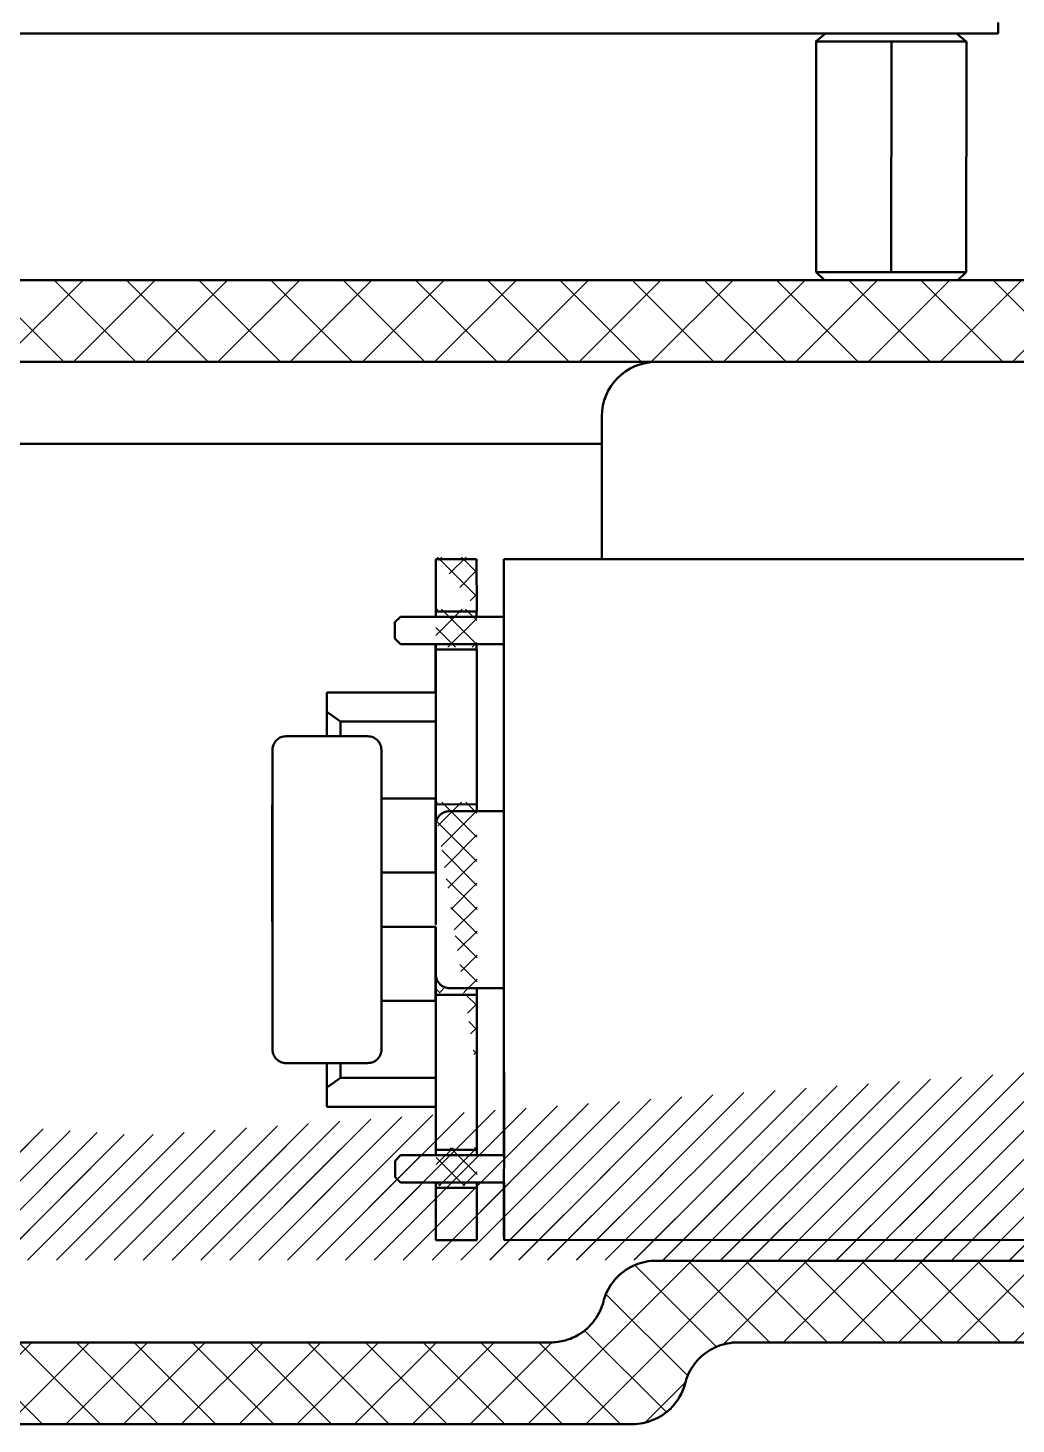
# Model space of a CAD drawing. Header units: inches. Extents: x -14 to 5184, y -66 to 1689.
# Drawn here: x 2400.2 to 2436.5, y 1582 to 1633.3 of the extents above; entities that cross this region are included whole.
import ezdxf

# ---------------------------------------------------------------- set-up
doc = ezdxf.new("R2010")
doc.units = ezdxf.units.IN
doc.header["$MEASUREMENT"] = 0
for name, color, linetype, lineweight in [('Видимые тонкие (ГОСТ)', 7, 'Continuous', 25), ('Видимый контур (ГОСТ)', 7, 'Continuous', 50), ('Штриховка (ГОСТ)', 7, 'Continuous', 18)]:
    doc.layers.add(name, color=color, linetype=linetype, lineweight=lineweight)
pattern_1 = [(45, (-1048.119866882202, 862.4825848586482), (-0.5303300858899106, 0.5303300858899107), [])]

msp = doc.modelspace()

# ---------------------------------------------------------------- hatches: boundary and pattern name
at = {"layer": 'Штриховка (ГОСТ)', "ltscale": 0.5}
h = msp.add_hatch(dxfattribs=at)
h.set_pattern_fill('ANSI37', color=256, scale=15)
h.set_pattern_definition([(45, (-1048.119866882202, 862.4825848586482), (-1.325825214724776, 1.325825214724777), []), (135, (-1048.119866882202, 862.4825848586482), (-1.325825214724777, -1.325825214724776), [])])
edge = h.paths.add_edge_path()
edge.add_spline(control_points=[(2357.506749585687, 1621.035244605439), (2357.337710124725, 1621.354004072623), (2356.836944060973, 1622.324411811387), (2357.387059346492, 1623.347350964575), (2357.756994161747, 1624.035244605439)], knot_values=[0, 0, 0, 0, 1.040530692660651, 3.176880592228718, 3.176880592228718, 3.176880592228718, 3.176880592228718], degree=3, periodic=0)
edge.add_line((2357.756994161747, 1624.035244605439), (2356.150728273553, 1624.035244605439))
edge.add_line((2356.150728273553, 1624.035244605439), (2342.248532685499, 1624.035244605439))
edge.add_line((2342.248532685499, 1624.035244605439), (2342.248532685499, 1635.535244605439))
edge.add_line((2342.248532685499, 1635.535244605439), (2339.430384222367, 1635.535244605439))
edge.add_line((2339.430384222367, 1635.535244605439), (2339.430384222367, 1634.590119064977))
edge.add_line((2339.430384222367, 1634.590119064977), (2339.248532681663, 1634.590119064977))
edge.add_line((2339.248532681663, 1634.590119064977), (2339.248532681663, 1621.035244605439))
edge.add_line((2339.248532681663, 1621.035244605439), (2339.568058954058, 1621.035244605439))
edge.add_ellipse((2340.008557108339, 1618.06772597471), major_axis=(0.5082774974026094, 2.956667319169232), ratio=0.9999873529838555, start_angle=9.80763644695179, end_angle=18.197853040936195, ccw=False)
edge.add_line((2340.005771426528, 1621.067761522012), (2349.755812959767, 1621.076856314626))
edge.add_line((2349.755812959767, 1621.076856314626), (2356.150728273553, 1621.035244605439))
edge.add_line((2356.150728273553, 1621.035244605439), (2357.506749585687, 1621.035244605439))
edge = h.paths.add_edge_path()
edge.add_line((2469.248532847884, 1659.020317975509), (2466.248532844048, 1659.020317975509))
edge.add_line((2466.248532844048, 1659.020317975509), (2466.248532844048, 1624.035244605439))
edge.add_line((2466.248532844048, 1624.035244605439), (2367.741741727514, 1624.035244605439))
edge.add_line((2367.741741727514, 1624.035244605439), (2365.736973546491, 1624.035244605439))
edge.add_spline(control_points=[(2365.736973546491, 1624.035244605439), (2365.805009210957, 1623.908732314603), (2365.873044875423, 1623.782220023767), (2365.938124359402, 1623.655855506362)], knot_values=[0, 0, 0, 0, 0.3929016111880795, 0.3929016111880795, 0.3929016111880795, 0.3929016111880795], degree=3, periodic=0)
edge.add_spline(control_points=[(2365.938124359402, 1623.655855506362), (2366.035743585232, 1623.466308730523), (2366.126711404987, 1623.277094444901), (2366.201050709564, 1623.088711384824)], knot_values=[0.3929016111880795, 0.3929016111880795, 0.3929016111880795, 0.3929016111880795, 0.9822540271363922, 0.9822540271363922, 0.9822540271363922, 0.9822540271363922], degree=3, periodic=0)
edge.add_spline(control_points=[(2366.271812553552, 1622.893540700577), (2366.25049020804, 1622.958484375806), (2366.226765280011, 1623.023548151233), (2366.201050709564, 1623.088711384824)], knot_values=[0.9822540271363922, 0.9822540271363922, 0.9822540271363922, 0.9822540271363922, 1.186115824117341, 1.186115824117341, 1.186115824117341, 1.186115824117341], degree=3, periodic=0)
edge.add_spline(control_points=[(2366.271812553552, 1622.893540700577), (2366.29158463585, 1622.833318822514), (2366.309290799677, 1622.7732002155), (2366.324601784738, 1622.713201338585)], knot_values=[1.186115824117341, 1.186115824117341, 1.186115824117341, 1.186115824117341, 1.375155638022977, 1.375155638022977, 1.375155638022977, 1.375155638022977], degree=3, periodic=0)
edge.add_spline(control_points=[(2366.324601784738, 1622.713201338585), (2366.339139860647, 1622.656231246622), (2366.351518474728, 1622.59936910175), (2366.361455755748, 1622.542628994137)], knot_values=[1.375155638022977, 1.375155638022977, 1.375155638022977, 1.375155638022977, 1.554652590908515, 1.554652590908515, 1.554652590908515, 1.554652590908515], degree=3, periodic=0)
edge.add_spline(control_points=[(2366.377495225601, 1622.433556818357), (2366.373203605368, 1622.469861479499), (2366.367832290885, 1622.506220112353), (2366.361455755748, 1622.542628994137)], knot_values=[1.554652590908514, 1.554652590908514, 1.554652590908514, 1.554652590908514, 1.66983184616521, 1.66983184616521, 1.66983184616521, 1.66983184616521], degree=3, periodic=0)
edge.add_spline(control_points=[(2366.386076800317, 1622.340738141181), (2366.384033316961, 1622.371636858), (2366.381157367148, 1622.402577188118), (2366.377495225601, 1622.433556818357)], knot_values=[1.66983184616521, 1.66983184616521, 1.66983184616521, 1.66983184616521, 1.768117042249244, 1.768117042249244, 1.768117042249244, 1.768117042249244], degree=3, periodic=0)
edge.add_spline(control_points=[(2366.389662359513, 1622.24828161814), (2366.389328352373, 1622.27905741056), (2366.388117797302, 1622.309877019822), (2366.386076800317, 1622.340738141181)], knot_values=[1.768117042249243, 1.768117042249243, 1.768117042249243, 1.768117042249243, 1.86628265158281, 1.86628265158281, 1.86628265158281, 1.86628265158281], degree=3, periodic=0)
edge.add_spline(control_points=[(2366.387991427218, 1622.156146578848), (2366.389454516021, 1622.186812963953), (2366.389996154101, 1622.2175254105), (2366.389662359513, 1622.24828161814)], knot_values=[1.86628265158281, 1.86628265158281, 1.86628265158281, 1.86628265158281, 1.964385791303401, 1.964385791303401, 1.964385791303401, 1.964385791303401], degree=3, periodic=0)
edge.add_spline(control_points=[(2366.380766707514, 1622.064059303595), (2366.384131906045, 1622.094707225603), (2366.386524691607, 1622.125403756552), (2366.387991427218, 1622.156146578848)], knot_values=[1.964385791303401, 1.964385791303401, 1.964385791303401, 1.964385791303401, 2.062733457020901, 2.062733457020901, 2.062733457020901, 2.062733457020901], degree=3, periodic=0)
edge.add_spline(control_points=[(2366.368085130683, 1621.974417656439), (2366.369293655174, 1621.981382221183), (2366.374250866776, 1622.011226274155), (2366.378247746412, 1622.041118332162), (2366.380766707514, 1622.064059303595)], knot_values=[2.062733457020902, 2.062733457020902, 2.062733457020902, 2.062733457020902, 2.085153164643735, 2.158769607190901, 2.158769607190901, 2.158769607190901, 2.158769607190901], degree=3, periodic=0)
edge.add_spline(control_points=[(2366.348921366532, 1621.881249966853), (2366.356267757012, 1621.91225888056), (2366.362687672847, 1621.94331283), (2366.368085130683, 1621.974417656439)], knot_values=[2.158769607190901, 2.158769607190901, 2.158769607190901, 2.158769607190901, 2.25889949901782, 2.25889949901782, 2.25889949901782, 2.25889949901782], degree=3, periodic=0)
edge.add_spline(control_points=[(2366.348921366532, 1621.881249966853), (2366.339841218576, 1621.84292291016), (2366.329345696105, 1621.804664654518), (2366.317616038542, 1621.76646417023)], knot_values=[2.25889949901782, 2.25889949901782, 2.25889949901782, 2.25889949901782, 2.382660172384245, 2.382660172384245, 2.382660172384245, 2.382660172384245], degree=3, periodic=0)
edge.add_spline(control_points=[(2366.317616038542, 1621.76646417023), (2366.30143474479, 1621.713765849379), (2366.282904799868, 1621.661177471724), (2366.262502016881, 1621.608670080679)], knot_values=[2.382660172384245, 2.382660172384245, 2.382660172384245, 2.382660172384245, 2.553390460109243, 2.553390460109243, 2.553390460109243, 2.553390460109243], degree=3, periodic=0)
edge.add_spline(control_points=[(2366.262502016881, 1621.608670080679), (2366.241584094787, 1621.554836958214), (2366.218697568119, 1621.501088963562), (2366.194355208272, 1621.447394890965)], knot_values=[2.553390460109243, 2.553390460109243, 2.553390460109243, 2.553390460109243, 2.728431426814761, 2.728431426814761, 2.728431426814761, 2.728431426814761], degree=3, periodic=0)
edge.add_spline(control_points=[(2366.194355208272, 1621.447394890965), (2366.164178341961, 1621.380831137053), (2366.131764122529, 1621.314350251618), (2366.098089468112, 1621.247892782294)], knot_values=[2.728431426814761, 2.728431426814761, 2.728431426814761, 2.728431426814761, 2.945427144756274, 2.945427144756274, 2.945427144756274, 2.945427144756274], degree=3, periodic=0)
edge.add_spline(control_points=[(2366.098089468112, 1621.247892782294), (2366.062171179351, 1621.17700746469), (2366.024818902879, 1621.106148787425), (2365.987218122552, 1621.035244605439)], knot_values=[2.945427144756274, 2.945427144756274, 2.945427144756274, 2.945427144756274, 3.17688059222871, 3.17688059222871, 3.17688059222871, 3.17688059222871], degree=3, periodic=0)
edge.add_line((2365.987218122552, 1621.035244605439), (2367.741741727514, 1621.035244605439))
edge.add_line((2367.741741727514, 1621.035244605439), (2438.957176788647, 1621.035244605439))
edge.add_line((2438.957176788647, 1621.035244605439), (2438.957174500151, 1621.046621836888))
edge.add_line((2438.957174500151, 1621.046621836888), (2448.707225455836, 1621.048568725724))
edge.add_line((2448.707225455836, 1621.048568725724), (2458.707160267601, 1621.042082267402))
edge.add_line((2458.707160267601, 1621.042082267402), (2458.707158522659, 1621.050565510986))
edge.add_line((2458.707158522659, 1621.050565510985), (2468.457182159757, 1621.052512394366))
edge.add_line((2468.457182159757, 1621.052512394366), (2469.248532847884, 1621.035244605439))
edge.add_line((2469.248532847884, 1621.035244605439), (2469.248532847884, 1659.020317975508))
h = msp.add_hatch(dxfattribs=at)
h.set_pattern_fill('ANSI37', color=256, scale=5)
h.set_pattern_definition([(45, (-1024.773756077316, 862.4872808585219), (-0.4419417382415922, 0.4419417382415922), []), (135, (-1024.773756077316, 862.4872808585219), (-0.4419417382415922, -0.4419417382415922), [])])
h.paths.add_polyline_path([(2416.678747923124, 1592.185304094623), (2415.178748018688, 1592.18391196329), (2415.173467282463, 1597.870992349597), (2416.673467200122, 1597.872370241102)], flags=17)
h.paths.add_polyline_path([(2415.180047987758, 1590.783912363268), (2416.680047892194, 1590.785304494601), (2416.681824295951, 1588.872209325136), (2415.181824388276, 1588.87082068175)], flags=17)
h.paths.add_polyline_path([(2416.666967780769, 1604.871909462412), (2415.166967890842, 1604.870501705292), (2415.161687113246, 1610.557626647234), (2416.661687017681, 1610.559018778567)], flags=17)
edge = h.paths.add_edge_path()
edge.add_line((2415.158610785029, 1613.870673373139), (2416.65861068494, 1613.872070378378))
edge.add_ellipse((2416.670251780853, 1601.372139883597), major_axis=(-0.01160686501141736, 12.49999461122635), ratio=0.0008566953907479733, start_angle=359.99999999961153, end_angle=360.1834677728962, ccw=False)
edge.add_line((2416.658644915841, 1613.872134494824), (2415.158646112939, 1613.870741671533))
edge.add_ellipse((2415.170252977949, 1601.370747062354), major_axis=(-0.0116068650095163, 12.49999460917901), ratio=0.0008566953907479733, start_angle=0, end_angle=0.1893579979897818)
edge = h.paths.add_edge_path()
edge.add_line((2416.679430367385, 1594.827380752835), (2416.679229856089, 1597.654283226051))
edge.add_ellipse((2415.170252977952, 1601.370747058661), major_axis=(0.01160686500989223, -12.49999460957985), ratio=0.0008566953907479732, start_angle=359.8105876299181, end_angle=359.9999456275045)
edge.add_line((2415.181859842962, 1588.870752449081), (2416.681858645864, 1588.872145272371))
edge.add_line((2416.661883485473, 1611.958078353008), (2415.161884682571, 1611.956685529718))
edge.add_line((2415.160387144175, 1611.957626247256), (2415.158610785029, 1613.870673373139))
edge.add_line((2416.65861068494, 1613.872070378378), (2416.660387048611, 1611.959018378589))
edge.add_ellipse((2415.170252977949, 1601.370747062354), major_axis=(-0.0116068650095163, 12.49999460917901), ratio=0.0008566953907479733, start_angle=0, end_angle=0.1893579979897818)
h = msp.add_hatch(dxfattribs=at)
h.set_pattern_fill('ANSI31', color=256, scale=6)
h.set_pattern_definition(pattern_1)
edge = h.paths.add_edge_path()
edge.add_line((2337.036413300516, 1588.06546617273), (2337.02773071101, 1597.416166980091))
edge.add_line((2337.02773071101, 1597.416166980091), (2340.027730571828, 1597.418895299354))
edge.add_line((2340.034788123512, 1589.818276361514), (2340.027823448608, 1597.318871800574))
edge.add_line((2340.027730571828, 1597.418895299354), (2340.036413123766, 1588.068234950886))
edge.add_line((2337.036489183955, 1588.065172294996), (2340.036486789759, 1588.067957941576))
edge.add_line((2471.461940029813, 1597.403286213755), (2471.46382077485, 1588.053183315275))
edge.add_line((2468.461939255531, 1597.402664000536), (2471.461940029813, 1597.403286213755))
edge.add_line((2468.46195937087, 1597.302660819619), (2468.463467989535, 1589.802580015971))
edge.add_ellipse((2468.461131243786, 1601.30253660329), major_axis=(0.002665197538726685, -13.24999973195185), ratio=0.0007477733735077997, start_angle=337.9436503336947, end_angle=360.136266251267)
edge.add_spline(control_points=[(2468.426605481813, 1589.533368159992), (2468.403973549364, 1589.452338550891), (2468.37050079906, 1589.37288198264), (2468.278903291826, 1589.215351090801), (2468.216715718816, 1589.137419608634), (2468.067607894569, 1588.998421102588), (2467.977073898161, 1588.937767779956), (2467.7839746331, 1588.849162258237), (2467.679013197903, 1588.820088653525), (2467.537019439191, 1588.804372416563), (2467.500305216204, 1588.802343083152), (2467.463645880899, 1588.802335709237)], knot_values=[0, 0, 0, 0, 0.02541620871040091, 0.02541620871040091, 0.0546992163748594, 0.0546992163748594, 0.08657829518112778, 0.08657829518112778, 0.1184399716933586, 0.1184399716933586, 0.1294381791355693, 0.1294381791355693, 0.1294381791355693, 0.1294381791355693], degree=3, periodic=0)
edge.add_line((2471.463795541887, 1588.053140312121), (2468.463796441325, 1588.052536871338))
h = msp.add_hatch(dxfattribs=at)
h.set_pattern_fill('ANSI31', color=256, scale=6)
h.set_pattern_definition(pattern_1)
edge = h.paths.add_edge_path()
edge.add_line((2471.459182084989, 1588.06546617273), (2471.467864674495, 1597.416166980091))
edge.add_line((2471.467864674495, 1597.416166980091), (2468.467864813677, 1597.418895299354))
edge.add_line((2468.460807261993, 1589.818276361514), (2468.467771936897, 1597.318871800574))
edge.add_line((2468.467864813677, 1597.418895299354), (2468.459182261739, 1588.068234950886))
edge.add_line((2471.45910620155, 1588.065172294996), (2468.459108595746, 1588.067957941576))
edge.add_line((2337.033655355692, 1597.403286213755), (2337.031774610655, 1588.053183315275))
edge.add_line((2340.033656129974, 1597.402664000536), (2337.033655355692, 1597.403286213755))
edge.add_line((2340.033636014635, 1597.302660819619), (2340.03212739597, 1589.802580015971))
edge.add_ellipse((2340.034464141719, 1601.30253660329), major_axis=(-0.002665197538726685, -13.24999973195185), ratio=0.0007477733735077997, start_angle=-0.13626625126698855, end_angle=22.056349666305323, ccw=False)
edge.add_spline(control_points=[(2340.068989903692, 1589.533368159992), (2340.091621836141, 1589.452338550891), (2340.125094586445, 1589.37288198264), (2340.216692093679, 1589.215351090801), (2340.27887966669, 1589.137419608634), (2340.427987490936, 1588.998421102588), (2340.518521487344, 1588.937767779956), (2340.711620752405, 1588.849162258237), (2340.816582187602, 1588.820088653525), (2340.958575946314, 1588.804372416563), (2340.995290169301, 1588.802343083152), (2341.031949504606, 1588.802335709237)], knot_values=[0, 0, 0, 0, 0.02541620871040091, 0.02541620871040091, 0.0546992163748594, 0.0546992163748594, 0.08657829518112778, 0.08657829518112778, 0.1184399716933586, 0.1184399716933586, 0.1294381791355693, 0.1294381791355693, 0.1294381791355693, 0.1294381791355693], degree=3, periodic=0)
edge.add_line((2337.031799843619, 1588.053140312121), (2340.031798944181, 1588.052536871338))
at = {"layer": 'Штриховка (ГОСТ)'}
h = msp.add_hatch(dxfattribs=at)
h.set_pattern_fill('ANSI37', color=256, scale=12, style=0, double=1)
h.set_pattern_definition([(45, (-1048.119866882202, 862.4825848586482), (-1.060660171779821, 1.060660171779821), []), (135, (-1048.119866882202, 862.4825848586482), (-1.060660171779821, -1.060660171779821), [])])
edge = h.paths.add_edge_path()
edge.add_spline(control_points=[(2387.186491879166, 1586.535247875437), (2387.231499748839, 1586.360932800886), (2387.299838936505, 1586.193490273022), (2387.479471752895, 1585.881436017178), (2387.589945703069, 1585.738248212042), (2387.903435848428, 1585.428845224879), (2388.122751752287, 1585.283859051712), (2388.604614309647, 1585.086114636419), (2388.862554092045, 1585.035246938173), (2389.122983724679, 1585.035246938196)], knot_values=[-0.2642768652577832, -0.2642768652577832, -0.2642768652577832, -0.2642768652577832, -0.2102673215575993, -0.2102673215575993, -0.1562577806782185, -0.1562577806782185, -0.07812888978880389, -0.07812888978880389, 0, 0, 0, 0], degree=3, periodic=0)
edge.add_line((2389.122983724679, 1585.035246938196), (2419.377016275326, 1585.035246938173))
edge.add_spline(control_points=[(2419.377016275326, 1585.035246938173), (2419.557048062881, 1585.035246938173), (2419.736258353294, 1585.059555523044), (2420.083311707464, 1585.155470841134), (2420.249571143327, 1585.226639906584), (2420.627521720377, 1585.452824864733), (2420.82273287491, 1585.628930133434), (2421.134663544346, 1586.04605562596), (2421.248400825592, 1586.283087906383), (2421.313508120834, 1586.535247875437)], knot_values=[-0.264276865797702, -0.264276865797702, -0.264276865797702, -0.264276865797702, -0.2102673294062488, -0.2102673294062488, -0.1562577926872756, -0.1562577926872756, -0.07812889919776143, -0.07812889919776143, 0, 0, 0, 0], degree=3, periodic=0)
edge.add_spline(control_points=[(2421.313508120834, 1586.535247875437), (2421.337590897065, 1586.628520251239), (2421.368208380702, 1586.7184537444), (2421.496697616324, 1587.028654253569), (2421.661253378264, 1587.274929410971), (2422.010319630707, 1587.623995732124), (2422.256594707666, 1587.788551519142), (2422.71267169653, 1587.977464831484), (2423.003172926368, 1588.035249134051), (2423.25, 1588.035249134051)], knot_values=[0.3435612757526625, 0.3435612757526625, 0.3435612757526625, 0.3435612757526625, 0.3702407085215967, 0.3702407085215967, 0.4442888566842439, 0.4442888566842439, 0.5183369916086891, 0.5183369916086891, 0.5923851136984045, 0.5923851136984045, 0.5923851136984045, 0.5923851136984045], degree=3, periodic=0)
edge.add_line((2423.25, 1588.035249134051), (2469.25, 1588.035249134051))
edge.add_line((2469.25, 1588.035249134051), (2469.25, 1585.035248298))
edge.add_line((2469.25, 1585.035248297999), (2426.25, 1585.035248297999))
edge.add_spline(control_points=[(2426.25, 1585.035248297999), (2426.003172918281, 1585.035248297999), (2425.712671677938, 1584.977463998508), (2425.256594682819, 1584.788550696359), (2425.010319605678, 1584.623994923024), (2424.66125336056, 1584.274928631746), (2424.496697603784, 1584.028653499897), (2424.368208840187, 1583.718454147455), (2424.337591726803, 1583.628522008081), (2424.313509108566, 1583.535251013337)], knot_values=[0.5923850901239238, 0.5923850901239238, 0.5923850901239238, 0.5923850901239238, 0.6664332146396063, 0.6664332146396063, 0.7404813477014032, 0.7404813477014032, 0.8145294898352419, 0.8145294898352419, 0.8412085538394511, 0.8412085538394511, 0.8412085538394511, 0.8412085538394511], degree=3, periodic=0)
edge.add_spline(control_points=[(2424.313509108566, 1583.535251013337), (2424.268501058124, 1583.360936676128), (2424.200161875763, 1583.193494878203), (2424.020529413806, 1582.881441958646), (2423.910055804433, 1582.738254743452), (2423.596566130736, 1582.428852222919), (2423.377250224195, 1582.283866048497), (2422.895387661973, 1582.08612163168), (2422.637447877125, 1582.035253932884), (2422.377018242188, 1582.035253932884)], knot_values=[-0.264276466283042, -0.264276466283042, -0.264276466283042, -0.264276466283042, -0.2102671231985312, -0.2102671231985312, -0.1562577821830993, -0.1562577821830993, -0.07812889048123738, -0.07812889048123738, 0, 0, 0, 0], degree=3, periodic=0)
edge.add_line((2422.377018242188, 1582.035253932884), (2386.122981757812, 1582.035253932884))
edge.add_spline(control_points=[(2386.122981757812, 1582.035253932884), (2385.942950637301, 1582.035253932884), (2385.763741004727, 1582.059562337454), (2385.41668884056, 1582.155476953556), (2385.250429919534, 1582.226645503827), (2384.872479459759, 1582.452829365976), (2384.677267950488, 1582.62893424702), (2384.365336445387, 1583.046059119814), (2384.251598690169, 1583.283091173659), (2384.186490891434, 1583.535251013337)], knot_values=[-0.2642764667675688, -0.2642764667675688, -0.2642764667675688, -0.2642764667675688, -0.2102671305059065, -0.2102671305059065, -0.1562577938961731, -0.1562577938961731, -0.07812889937950741, -0.07812889937950741, 0, 0, 0, 0], degree=3, periodic=0)
edge.add_spline(control_points=[(2384.186490891434, 1583.535251013337), (2384.162408273197, 1583.628522008081), (2384.131791159813, 1583.718454147455), (2384.003302396216, 1584.028653499897), (2383.83874663944, 1584.274928631746), (2383.489680394322, 1584.623994923024), (2383.243405317181, 1584.788550696359), (2382.787328322062, 1584.977463998508), (2382.496827081719, 1585.035248298), (2382.25, 1585.035248298)], knot_values=[0.3435616264083963, 0.3435616264083963, 0.3435616264083963, 0.3435616264083963, 0.3702406904126057, 0.3702406904126057, 0.4442888325464448, 0.4442888325464448, 0.518336965608242, 0.518336965608242, 0.592385090123924, 0.592385090123924, 0.592385090123924, 0.592385090123924], degree=3, periodic=0)
edge.add_line((2382.25, 1585.035248298), (2339.25, 1585.035248298))
edge.add_line((2339.25, 1585.035248298), (2339.25, 1588.035249134051))
edge.add_line((2339.25, 1588.035249134051), (2385.25, 1588.035249134051))
edge.add_spline(control_points=[(2385.25, 1588.035249134051), (2385.496827073633, 1588.035249134051), (2385.78732830347, 1587.977464831484), (2386.243405292334, 1587.788551519142), (2386.489680369294, 1587.623995732124), (2386.838746621737, 1587.274929410971), (2387.003302383677, 1587.028654253569), (2387.131791619298, 1586.7184537444), (2387.162409102935, 1586.628520251239), (2387.186491879166, 1586.535247875437)], knot_values=[0.5923851136984051, 0.5923851136984051, 0.5923851136984051, 0.5923851136984051, 0.6664332357881205, 0.6664332357881205, 0.7404813707125657, 0.7404813707125657, 0.8145295188752139, 0.8145295188752139, 0.8412089516441463, 0.8412089516441463, 0.8412089516441463, 0.8412089516441463], degree=3, periodic=0)

# ---------------------------------------------------------------- linework, layer by layer
at = {"layer": 'Видимые тонкие (ГОСТ)', "ltscale": 0.5}
msp.add_line((2429.462411047021, 1633.099321467019), (2434.27853366007, 1633.099321467019), dxfattribs=at)
at = {"layer": 'Видимый контур (ГОСТ)'}
for p, q in [((2435.800938228263, 1633.503531280287), (2435.800938228263, 1633.092051280287)), ((2435.800938228263, 1633.092051280287), (2372.800938228263, 1633.092051280287)), ((2429.462411047021, 1633.099321467019), (2429.116000885507, 1632.799321467019)), ((2434.624943821584, 1632.799321467019), (2434.27853366007, 1633.099321467019)), ((2434.624943821584, 1632.799321467019), (2429.124943821584, 1632.807066276847)), ((2429.125356028263, 1632.807423258302), (2429.125356028263, 1624.335244605439)), ((2431.887280123202, 1632.803176500604), (2431.875356028263, 1624.335244605439)), ((2434.637274670295, 1632.799304103369), (2434.625356028263, 1624.335244605439)), ((2429.124457197336, 1624.335244605439), (2431.874457197336, 1624.335244605439)), ((2429.124457197336, 1624.335244605439), (2429.424457197336, 1624.035244605439)), ((2434.624457197336, 1624.335244605439), (2431.874457197336, 1624.335244605439)), ((2434.624457197336, 1624.335244605439), (2434.324457197336, 1624.035244605439)), ((2367.741741727514, 1624.035244605439), (2466.248532844048, 1624.035244605439)), ((2431.874457197336, 1624.035244605439), (2429.424457197336, 1624.035244605439)), ((2431.874457197336, 1624.035244605439), (2434.324457197336, 1624.035244605439)), ((2469.248532847884, 1621.035244605439), (2367.741741727514, 1621.035244605439)), ((2421.25, 1619.035244605439), (2421.25, 1613.7930378586)), ((2389.25, 1618.035244605439), (2419.25, 1618.035244605439)), ((2421.25, 1618.035244605439), (2419.25, 1618.035244605439)), ((2415.15862664767, 1613.791812433043), (2416.658627036558, 1613.792114852005)), ((2415.159011469771, 1611.878673664154), (2415.15862664767, 1613.791812433043)), ((2416.658627036558, 1613.792114852005), (2416.659011858751, 1611.878975627692)), ((2417.658627295828, 1613.792316408731), (2446.726584028644, 1613.798155700641)), ((2417.659052347469, 1611.679176936072), (2417.658627295828, 1613.792316408731)), ((2446.726572614459, 1613.798165015159), (2426.317025802624, 1613.794059696289)), ((2415.157744853375, 1611.87830646042), (2415.159011469771, 1611.878673664155)), ((2415.157744853375, 1611.87830646042), (2416.657744403656, 1611.878608180812)), ((2415.1577850413, 1611.678673408518), (2415.157744853375, 1611.87830646042)), ((2416.659011858751, 1611.878975627692), (2415.159011469771, 1611.878673664154)), ((2416.659011858751, 1611.878975627692), (2416.657744403656, 1611.878608180812)), ((2416.657744403656, 1611.878608180812), (2416.657784591532, 1611.678975371888)), ((2413.658124918587, 1611.478091467011), (2413.857935050878, 1611.678088332905)), ((2413.658124918587, 1611.478091467011), (2413.659091539587, 1611.478371699323)), ((2413.658245703965, 1610.878091493247), (2413.658124918587, 1611.478091467011)), ((2413.659091539587, 1611.478371699323), (2413.859051362053, 1611.678411961775)), ((2413.65921222778, 1610.878371697383), (2413.659091539587, 1611.478371699323)), ((2413.859051362053, 1611.678411961775), (2413.857935050878, 1611.678088332905)), ((2413.859051362053, 1611.678411961775), (2417.659052347469, 1611.679176936072)), ((2413.65921222778, 1610.878371697383), (2413.658245703965, 1610.878091493247)), ((2413.658245703965, 1610.878091493247), (2413.858136359842, 1610.678088376631)), ((2413.859252509042, 1610.678411958542), (2413.65921222778, 1610.878371697383)), ((2417.658135220554, 1610.678852734957), (2413.858136359842, 1610.678088376631)), ((2413.858136359842, 1610.678088376631), (2413.859252509042, 1610.678411958542)), ((2417.659253494458, 1610.679176932839), (2413.859252509042, 1610.678411958542)), ((2415.158026685925, 1610.478306521636), (2415.157986415411, 1610.678349837555)), ((2415.159293075556, 1610.478673659628), (2415.158026685925, 1610.478306521636)), ((2415.159293075556, 1610.478673659628), (2416.659293464535, 1610.478975623167)), ((2415.160436971967, 1604.791805454025), (2415.159293075556, 1610.478673659628)), ((2416.657985965692, 1610.678651557947), (2416.6580261623, 1610.478975368047)), ((2416.659293464535, 1610.478975623167), (2416.660437360494, 1604.792109668883)), ((2417.659253494458, 1610.679176932839), (2417.658135220554, 1610.678852734957)), ((2417.660487906391, 1604.542311823489), (2417.659253494458, 1610.679176932839)), ((2411.156115081327, 1608.893466865145), (2411.155239649281, 1607.290998998747)), ((2415.156113882077, 1608.894271452856), (2411.156115081327, 1608.893466865145)), ((2411.15678615305, 1608.186513397052), (2411.156115081327, 1608.893466865145)), ((2415.156113882077, 1608.894271452856), (2415.157120489661, 1607.833841250717)), ((2411.15678615305, 1608.186513397052), (2411.156296931499, 1607.290999212909)), ((2411.657121539005, 1607.83313723647), (2411.15678615305, 1608.186513397052)), ((2411.656825423088, 1607.291100599793), (2411.657121539005, 1607.83313723647)), ((2415.157120489661, 1607.833841250717), (2411.657121539005, 1607.83313723647)), ((2415.157120489661, 1607.833841250717), (2415.15557497824, 1605.004801120943)), ((2409.659932678668, 1607.290696109867), (2412.659933455873, 1607.29130378902)), ((2409.162245733697, 1595.79062366566), (2409.160033122893, 1606.79059351142)), ((2413.160034159063, 1606.791404263994), (2413.161297410916, 1600.291461597405)), ((2415.15557497824, 1605.004801120943), (2413.16039360963, 1605.00439979622)), ((2416.660437360494, 1604.792109668883), (2415.160436971967, 1604.791805454025)), ((2415.660487388354, 1604.541906205929), (2417.660487906391, 1604.542311823489)), ((2415.160939844429, 1602.291780639163), (2415.16058783275, 1604.041802756653)), ((2413.160939328458, 1602.291364747409), (2415.160939844428, 1602.291780639163)), ((2415.161342124392, 1600.291850302401), (2413.161341602952, 1600.291461605993)), ((2413.161341602952, 1600.291461605993), (2413.162246772347, 1595.791422089408)), ((2415.16169413607, 1598.54182818491), (2415.161342124392, 1600.291850302401)), ((2417.661795359193, 1598.042324853276), (2415.661794839819, 1598.041925882675)), ((2417.663029771691, 1591.905456938862), (2417.661795359193, 1598.042324853276)), ((2415.157070456027, 1597.576032485488), (2413.161887884066, 1597.575631160523)), ((2415.157070456027, 1597.576032485488), (2415.159754742919, 1594.748218613119)), ((2415.161844996854, 1597.791825487539), (2416.661845386385, 1597.792124713802)), ((2415.162988893993, 1592.104953666945), (2415.161844996854, 1597.791825487539)), ((2416.661845386385, 1597.792124713802), (2416.662989282973, 1592.105255630483)), ((2412.662347216185, 1595.291321417342), (2409.662346437275, 1595.290722214253)), ((2411.157653315455, 1595.291020878342), (2411.159176375386, 1593.686523976742)), ((2411.158711055838, 1595.291021089609), (2411.159562753242, 1594.393784009185)), ((2411.659755792263, 1594.747514598871), (2411.659239776793, 1595.291121062369)), ((2411.159176375387, 1593.686523976742), (2411.159562753242, 1594.393784009185)), ((2411.159562753242, 1594.393784009185), (2411.659755792263, 1594.747514598871)), ((2415.159754742919, 1594.748218613119), (2411.659755792263, 1594.747514598871)), ((2415.159754742919, 1594.748218613119), (2415.159175176136, 1593.687328564453)), ((2415.159175176136, 1593.687328564453), (2411.159176375386, 1593.686523976742)), ((2413.66210554567, 1591.704372398341), (2413.861915677961, 1591.904369264235)), ((2413.663068963808, 1591.704651702114), (2413.863028786274, 1591.904691964565)), ((2413.863028786274, 1591.904691964565), (2413.861915677961, 1591.904369264235)), ((2413.863028786274, 1591.904691964565), (2417.663029771691, 1591.905456938862)), ((2415.161725480459, 1592.10458739175), (2415.162988893993, 1592.104953666945)), ((2415.161725480459, 1592.10458739175), (2416.66172503074, 1592.104889112142)), ((2415.16176566857, 1591.904953411954), (2415.161725480459, 1592.10458739175)), ((2416.662989282973, 1592.105255630483), (2415.162988893993, 1592.104953666945)), ((2416.662989282973, 1592.105255630483), (2416.66172503074, 1592.104889112142)), ((2416.66172503074, 1592.104889112142), (2416.661765218802, 1591.905255375323)), ((2413.66210554567, 1591.704372398341), (2413.663068963808, 1591.704651702114)), ((2413.662226331049, 1591.104372424576), (2413.66210554567, 1591.704372398341)), ((2413.663189652002, 1591.104651700174), (2413.663068963808, 1591.704651702114)), ((2413.663189652002, 1591.104651700174), (2413.662226331049, 1591.104372424576)), ((2413.662226331049, 1591.104372424576), (2413.862116986926, 1590.904369307961)), ((2413.863229933263, 1590.904691961332), (2413.663189652002, 1591.104651700174)), ((2417.662115847638, 1590.905133666286), (2413.862116986926, 1590.904369307961)), ((2413.862116986926, 1590.904369307961), (2413.863229933263, 1590.904691961332)), ((2417.663230918679, 1590.905456935629), (2413.863229933263, 1590.904691961332)), ((2415.162007313009, 1590.704587452966), (2415.161967042494, 1590.904630768885)), ((2416.661966592776, 1590.904932489276), (2416.662006789571, 1590.705255371483)), ((2417.663230918679, 1590.905456935629), (2417.662115847638, 1590.905133666286)), ((2417.663655969755, 1588.792320268034), (2417.663230918679, 1590.905456935629)), ((2415.163270499777, 1590.704953662419), (2415.162007313009, 1590.704587452966)), ((2415.163270499777, 1590.704953662419), (2416.663270888757, 1590.705255625957)), ((2415.163655321151, 1588.79181850852), (2415.163270499777, 1590.704953662419)), ((2416.663270888757, 1590.705255625957), (2416.663655710321, 1588.792119530679)), ((2416.663655710321, 1588.792119530679), (2415.163655321151, 1588.79181850852)), ((2446.731612699497, 1588.798174840018), (2417.663655969755, 1588.792320268034)), ((2446.73160128906, 1588.79816552091), (2426.322054477225, 1588.79406020204)), ((2423.25, 1588.035249134051), (2469.25, 1588.035249134051)), ((2389.122983724679, 1585.035246938196), (2419.377016275321, 1585.035246938197)), ((2469.25, 1585.035248298), (2426.25, 1585.035248298)), ((2422.377018242188, 1582.035253932884), (2386.122981757812, 1582.035253932884))]:
    msp.add_line(p, q, dxfattribs=at)
at = {"layer": 'Видимый контур (ГОСТ)', "ltscale": 0.5}
for p, q in [((2429.462411047021, 1633.099321467019), (2429.116000885507, 1632.79932146702)), ((2434.27853366007, 1633.099321467019), (2429.462411047021, 1633.099321467019)), ((2429.462411047021, 1633.099321467019), (2434.27853366007, 1633.099321467019)), ((2434.27853366007, 1633.099321467019), (2434.624943821584, 1632.799321467019)), ((2417.659052347469, 1611.679176936072), (2417.659253559623, 1610.678852959907)), ((2417.660487906391, 1604.542311823489), (2417.661806160476, 1598.042324855431)), ((2417.663029771691, 1591.905456938862), (2417.658035901738, 1590.905132844039))]:
    msp.add_line(p, q, dxfattribs=at)
at = {"layer": 'Видимый контур (ГОСТ)'}
msp.add_arc((2423.25, 1619.035244605439), 1.999999999999991, 90, 180, dxfattribs=at)
for centre, major_axis, ratio, start_param, end_param in [((2415.161147223797, 1601.291815472037), (-0.002514337300685553, 12.4999997471244), 0.0007477733735074173, 0.0006675165261042351, 0.5899856333023823), ((2417.661146474265, 1601.292318339356), (-0.002514337300685586, 12.49999974712456), 0.0007477733735074175, 0.0005179615513224434, 0.5899855748728433), ((2415.161147223797, 1601.291815472037), (0.002514337300686513, -12.49999974712436), 0.0007477733735074176, 3.862930467377417, 4.058602161748367), ((2417.661146474265, 1601.292318339356), (0.002514337300730304, -12.49999974712436), 0.000747773373515269, 3.862930468104471, 4.449367196579713), ((2415.161147223797, 1601.291815472037), (0.002514337300685564, -12.49999974712444), 0.0007477733735074172, 4.410798856748439, 4.632306199312929), ((2415.161147223797, 1601.291815472037), (-0.0007040144441919533, 3.499999929194821), 0.0007477733735074172, 0.002383988711729401, 1.281055009108357), ((2416.661146774078, 1601.292117192429), (-0.0007040144441919127, 3.499999929194622), 0.0007477733735074173, 0.002063514150904728, 0.3802574518579692), ((2415.161147223797, 1601.291815472037), (0.002514337300685663, -12.49999974712494), 0.0007477733735074173, 4.792471761470594, 5.014213314947075), ((2415.161147223797, 1601.291815472037), (0.0007040144441919546, -3.499999929194831), 0.0007477733735074173, 5.002130298037599, 6.280801318112124), ((2416.661146774078, 1601.292117192429), (0.0007040144441919609, -3.49999992919486), 0.0007477733735074176, 5.902927855531729, 6.281121793267385), ((2417.661146474265, 1601.292318339356), (0.002514337300643011, -12.49999974712441), 0.0007477733735153309, 4.975410647734059, 5.561886871730145), ((2415.161147223797, 1601.291815472038), (0.002514337300685821, -12.49999974712573), 0.0007477733735074172, 5.366380182792572, 5.561886920992452), ((2415.161147223797, 1601.291815472037), (0.002514337300685517, -12.49999974712422), 0.0007477733735074172, 5.693246589944665, 6.282517791361045), ((2417.661146474265, 1601.292318339356), (0.002514337300685568, -12.49999974712447), 0.0007477733735074173, 5.693246589726252, 6.282667345834681)]:
    msp.add_ellipse(centre, major_axis=major_axis, ratio=ratio, start_param=start_param, end_param=end_param, dxfattribs=at)
for points, knots in [([(2409.160033122893, 1606.79059351142), (2409.160020710718, 1606.852300501201), (2409.174452199657, 1606.924928980983), (2409.221657648797, 1607.038958132873), (2409.262784242655, 1607.100535407122), (2409.350033313867, 1607.187819832019), (2409.411593826012, 1607.22897132316), (2409.525603565274, 1607.276222793831), (2409.598225924651, 1607.290683601942), (2409.659932678668, 1607.290696109867)], [-0.0740482702466721, -0.0740482702466721, -0.0740482702466721, -0.0740482702466721, -0.05553617293781501, -0.05553617293781501, -0.03702408663870471, -0.03702408663870471, -0.01851202658538381, -0.01851202658538381, 0, 0, 0, 0]), ([(2412.659933455873, 1607.29130378902), (2412.721640218379, 1607.291316279695), (2412.794268441248, 1607.276884897102), (2412.908297204994, 1607.229679611325), (2412.96987425407, 1607.188553099165), (2413.057158400517, 1607.101304110281), (2413.098309740612, 1607.039743585622), (2413.14556105178, 1606.925733700335), (2413.160021746909, 1606.853111153143), (2413.160034159063, 1606.791404263994)], [0, 0, 0, 0, 0.01851202913094662, 0.01851202913094662, 0.03702405727359383, 0.03702405727359383, 0.05553609894237334, 0.05553609894237334, 0.0740481660613654, 0.0740481660613654, 0.0740481660613654, 0.0740481660613654]), ([(2409.187486101505, 1595.633869408261), (2409.180055752935, 1595.656359310733), (2409.174205414569, 1595.679614677621), (2409.168807259963, 1595.709625155242), (2409.167661705632, 1595.716972884176), (2409.165879685211, 1595.730184329616), (2409.165194502156, 1595.736188505923), (2409.164043359985, 1595.747781046761), (2409.163634499983, 1595.753104392046), (2409.163113197032, 1595.760783621242), (2409.162959247398, 1595.763567945429), (2409.162655883494, 1595.769518536725), (2409.162561937225, 1595.771988094048), (2409.162326415204, 1595.77856365041), (2409.162274458174, 1595.781070521477), (2409.162072671719, 1595.790499840558), (2409.162022683843, 1595.795620178973), (2409.161748174962, 1595.82380006474), (2409.16157216919, 1595.857647736216), (2409.160887462891, 1596.040123533813), (2409.160379873485, 1596.287662947792), (2409.159471284579, 1596.9388220922), (2409.159054613547, 1597.333959960617), (2409.158316155386, 1598.234760868258), (2409.157985172329, 1598.75161593822), (2409.157449195288, 1599.840860960291), (2409.157237491585, 1600.426790323684), (2409.156958221174, 1601.593813936578), (2409.156887169172, 1602.189433453033), (2409.156892842792, 1603.315903007575), (2409.156969637434, 1603.86077287265), (2409.157259681168, 1604.832387982411), (2409.157476540493, 1605.271216788342), (2409.158021645996, 1605.989436458339), (2409.158356560265, 1606.277698134772), (2409.158930520751, 1606.579495886818), (2409.159143825681, 1606.659897613997), (2409.159480391749, 1606.740730830192), (2409.159592946994, 1606.761005404607), (2409.159783166122, 1606.782899700792), (2409.159839556977, 1606.788490094958), (2409.160003139214, 1606.797769530183), (2409.160035195502, 1606.800523245557), (2409.160327800236, 1606.808845528521), (2409.160408725375, 1606.8109912034), (2409.160650625774, 1606.816037274539), (2409.160778714393, 1606.818507852721), (2409.161168413056, 1606.824706434069), (2409.161427308076, 1606.828435142955), (2409.162274054353, 1606.838372550598), (2409.162941195802, 1606.845078316849), (2409.164629971421, 1606.858675248414), (2409.165615961563, 1606.865554931819), (2409.168601289981, 1606.883545330637), (2409.170872236427, 1606.894887641634), (2409.176823086811, 1606.9199611691), (2409.180723677612, 1606.933759219615), (2409.185210427368, 1606.947357910181)], [0, 0, 0, 0, 0.007130494895334554, 0.007130494895334554, 0.00945810362229962, 0.00945810362229962, 0.01153348503293753, 0.01153348503293753, 0.01402318542983539, 0.01402318542983539, 0.01622404409452686, 0.01622404409452686, 0.01976619721379274, 0.01976619721379274, 0.02766657774163567, 0.02766657774163567, 0.05133402897609451, 0.05133402897609451, 0.1224523664288737, 0.1224523664288737, 0.3150465622318359, 0.3150465622318359, 0.4904166925248428, 0.4904166925248428, 0.6657577815194285, 0.6657577815194285, 0.8410446768218511, 0.8410446768218511, 1.016320260776865, 1.016320260776865, 1.191594682148008, 1.191594682148008, 1.366876788071693, 1.366876788071693, 1.54218884727227, 1.54218884727227, 1.636684454482732, 1.636684454482732, 1.683859379631509, 1.683859379631509, 1.706994728094783, 1.706994728094783, 1.718479779042418, 1.718479779042418, 1.721642963498354, 1.721642963498354, 1.723807231117131, 1.723807231117131, 1.725852057907542, 1.725852057907542, 1.728309558183106, 1.728309558183106, 1.730519400948029, 1.730519400948029, 1.734030509283554, 1.734030509283554, 1.738341444622282, 1.738341444622282, 1.738341444622282, 1.738341444622282]), ([(2415.159030324126, 1602.291775164837), (2415.152031153639, 1600.291848492851), (2415.161342124392, 1600.291850302401), (2415.159065253605, 1602.616183463413), (2415.159131764156, 1602.871090406133), (2415.159328926908, 1603.312980245022), (2415.159462026354, 1603.50544393103), (2415.159777663113, 1603.804828346836), (2415.15996322689, 1603.915242212989), (2415.160237642773, 1604.001254395194), (2415.160309473776, 1604.017958684131), (2415.160431305686, 1604.035771666639), (2415.160466599757, 1604.040245562496), (2415.160573290164, 1604.047775717424), (2415.160590823483, 1604.049976317116), (2415.160800046078, 1604.057176793155), (2415.160862435943, 1604.059178179626), (2415.161086005255, 1604.064607519354), (2415.161241208678, 1604.068004088536), (2415.161766366859, 1604.076543282504), (2415.162136662739, 1604.081656830445), (2415.16306231203, 1604.09184397356), (2415.163594165235, 1604.096912789374), (2415.165262268397, 1604.110674643629), (2415.16657128878, 1604.119548432894), (2415.17037320895, 1604.141196635731), (2415.173145959662, 1604.154029777034), (2415.176417961841, 1604.16672194898)], [0.5396236263292657, 0.5396236263292657, 0.5396236263292657, 0.5396236263292657, 0.545499871443873, 0.545499871443873, 0.6331509636930331, 0.6331509636930331, 0.7208153162563145, 0.7208153162563145, 0.808531951266432, 0.808531951266432, 0.8391250299448658, 0.8391250299448658, 0.8539570099096789, 0.8539570099096789, 0.8612942365117142, 0.8612942365117142, 0.8634519013445666, 0.8634519013445666, 0.8653896416187087, 0.8653896416187087, 0.8672109457054944, 0.8672109457054944, 0.8688177471459333, 0.8688177471459333, 0.8715325789820315, 0.8715325789820315, 0.8754732460494346, 0.8754732460494346, 0.8754732460494346, 0.8754732460494346]), ([(2415.16058783275, 1604.041802756653), (2415.160575420547, 1604.103509886861), (2415.175006921123, 1604.176138536135), (2415.222212412747, 1604.290167900882), (2415.26333902066, 1604.351745270357), (2415.350588112567, 1604.439029799711), (2415.412148618251, 1604.480181335092), (2415.526158331299, 1604.527432849944), (2415.598780657653, 1604.541893680649), (2415.660487388354, 1604.541906205929)], [-0.0740483319328688, -0.0740483319328688, -0.0740483319328688, -0.0740483319328688, -0.05553619249628333, -0.05553619249628333, -0.03702408444865002, -0.03702408444865002, -0.01851201959169674, -0.01851201959169674, 0, 0, 0, 0]), ([(2415.177574518117, 1598.416915371057), (2415.171688862672, 1598.439708028443), (2415.167375681085, 1598.463491993664), (2415.164261582144, 1598.491023430498), (2415.163764394252, 1598.496192593184), (2415.163106429561, 1598.50416800341), (2415.162886390113, 1598.507230754797), (2415.162471478825, 1598.513667276856), (2415.162312116643, 1598.516764546865), (2415.162080636172, 1598.521778223858), (2415.16200768607, 1598.523731309336), (2415.161858333384, 1598.528062677229), (2415.161812636154, 1598.5298748933), (2415.161688724011, 1598.53508279791), (2415.161660522439, 1598.537214530935), (2415.161540567937, 1598.546055916053), (2415.161495133624, 1598.552557041424), (2415.161275908823, 1598.589235448714), (2415.161120698241, 1598.637500986282), (2415.160728355672, 1598.811504331903), (2415.160493202803, 1598.966477665475), (2415.160070622795, 1599.344115650396), (2415.15987645735, 1599.568256320671), (2415.159607894694, 1599.964905264645), (2415.159514818046, 1600.12539349422), (2415.159432720523, 1600.291924282507)], [0, 0, 0, 0, 0.007077401568375145, 0.007077401568375145, 0.008742640427452467, 0.008742640427452467, 0.009886939958816735, 0.009886939958816735, 0.01146322117916558, 0.01146322117916558, 0.01310607833002291, 0.01310607833002291, 0.01588783778987339, 0.01588783778987339, 0.02258485952519666, 0.02258485952519666, 0.0426565284338301, 0.0426565284338301, 0.1032009688017676, 0.1032009688017676, 0.1947714174630711, 0.1947714174630711, 0.2825105642053251, 0.2825105642053251, 0.3358142641224546, 0.3358142641224546, 0.3358142641224546, 0.3358142641224546]), ([(2415.661794839819, 1598.041925882675), (2415.600088109073, 1598.041913583709), (2415.52745997109, 1598.05634519772), (2415.413431258269, 1598.10355084333), (2415.351854202552, 1598.144677609961), (2415.264570003666, 1598.231927032469), (2415.223418626878, 1598.293487851975), (2415.176167265749, 1598.407498217011), (2415.161706548274, 1598.480121054703), (2415.16169413607, 1598.54182818491)], [0, 0, 0, 0, 0.01851201959169673, 0.01851201959169673, 0.03702408444864908, 0.03702408444864908, 0.05553619249628237, 0.05553619249628237, 0.07404833193286955, 0.07404833193286955, 0.07404833193286955, 0.07404833193286955]), ([(2409.662346437275, 1595.290722214253), (2409.600639683219, 1595.290709897924), (2409.528011512223, 1595.305141489328), (2409.413982773206, 1595.352347090745), (2409.352405711046, 1595.393473813134), (2409.265121532897, 1595.480723131193), (2409.223970170201, 1595.54228385548), (2409.176718851642, 1595.656294007675), (2409.162258145872, 1595.728916675879), (2409.162245733697, 1595.79062366566)], [0, 0, 0, 0, 0.01851202658538394, 0.01851202658538394, 0.0370240866387042, 0.0370240866387042, 0.05553617293781583, 0.05553617293781583, 0.07404827024667182, 0.07404827024667182, 0.07404827024667182, 0.07404827024667182]), ([(2413.162246772347, 1595.791422089408), (2413.162259184502, 1595.72971520026), (2413.147827706156, 1595.657086841494), (2413.1006222643, 1595.543057956515), (2413.059495692961, 1595.481480881902), (2412.972246653319, 1595.394196786193), (2412.910686154174, 1595.353045505287), (2412.796676390056, 1595.305794350247), (2412.724053978722, 1595.291333750926), (2412.662347216185, 1595.291321417342)], [-0.07404816606136622, -0.07404816606136622, -0.07404816606136622, -0.07404816606136622, -0.05553609894237488, -0.05553609894237488, -0.03702405727359487, -0.03702405727359487, -0.01851202913094607, -0.01851202913094607, 0, 0, 0, 0]), ([(2421.313508120834, 1586.535247875437), (2421.337590897065, 1586.628520251239), (2421.368208380702, 1586.7184537444), (2421.496697616323, 1587.028654253569), (2421.661253378264, 1587.274929410971), (2422.010319630707, 1587.623995732124), (2422.256594707666, 1587.788551519142), (2422.71267169653, 1587.977464831484), (2423.003172926368, 1588.035249134051), (2423.25, 1588.035249134051)], [0.3435612757526625, 0.3435612757526625, 0.3435612757526625, 0.3435612757526625, 0.3702407085215967, 0.3702407085215967, 0.4442888566842439, 0.4442888566842439, 0.5183369916086891, 0.5183369916086891, 0.5923851136984045, 0.5923851136984045, 0.5923851136984045, 0.5923851136984045]), ([(2419.377016275326, 1585.035246938173), (2419.557048062881, 1585.035246938173), (2419.736258353294, 1585.059555523044), (2420.083311707464, 1585.155470841134), (2420.249571143327, 1585.226639906584), (2420.627521720377, 1585.452824864733), (2420.822732874909, 1585.628930133434), (2421.134663544346, 1586.04605562596), (2421.248400825591, 1586.283087906383), (2421.313508120834, 1586.535247875437)], [-0.264276865797702, -0.264276865797702, -0.264276865797702, -0.264276865797702, -0.2102673294062488, -0.2102673294062488, -0.1562577926872756, -0.1562577926872756, -0.07812889919776143, -0.07812889919776143, 0, 0, 0, 0]), ([(2426.25, 1585.035248298), (2426.003172918281, 1585.035248298), (2425.712671677938, 1584.977463998508), (2425.256594682819, 1584.788550696359), (2425.010319605678, 1584.623994923024), (2424.66125336056, 1584.274928631746), (2424.496697603784, 1584.028653499897), (2424.368208840187, 1583.718454147455), (2424.337591726803, 1583.628522008081), (2424.313509108566, 1583.535251013338)], [0.5923850901239238, 0.5923850901239238, 0.5923850901239238, 0.5923850901239238, 0.6664332146396063, 0.6664332146396063, 0.7404813477014032, 0.7404813477014032, 0.8145294898352419, 0.8145294898352419, 0.8412085538394511, 0.8412085538394511, 0.8412085538394511, 0.8412085538394511]), ([(2424.313509108566, 1583.535251013338), (2424.268501058124, 1583.360936676128), (2424.200161875763, 1583.193494878203), (2424.020529413806, 1582.881441958646), (2423.910055804433, 1582.738254743452), (2423.596566130736, 1582.428852222919), (2423.377250224195, 1582.283866048497), (2422.895387661972, 1582.086121631681), (2422.637447877125, 1582.035253932884), (2422.377018242188, 1582.035253932884)], [-0.264276466283042, -0.264276466283042, -0.264276466283042, -0.264276466283042, -0.2102671231985312, -0.2102671231985312, -0.1562577821830993, -0.1562577821830993, -0.07812889048123738, -0.07812889048123738, 0, 0, 0, 0])]:
    msp.add_open_spline(points, degree=3, knots=knots, dxfattribs=at)

doc.saveas('drawing.dxf')
